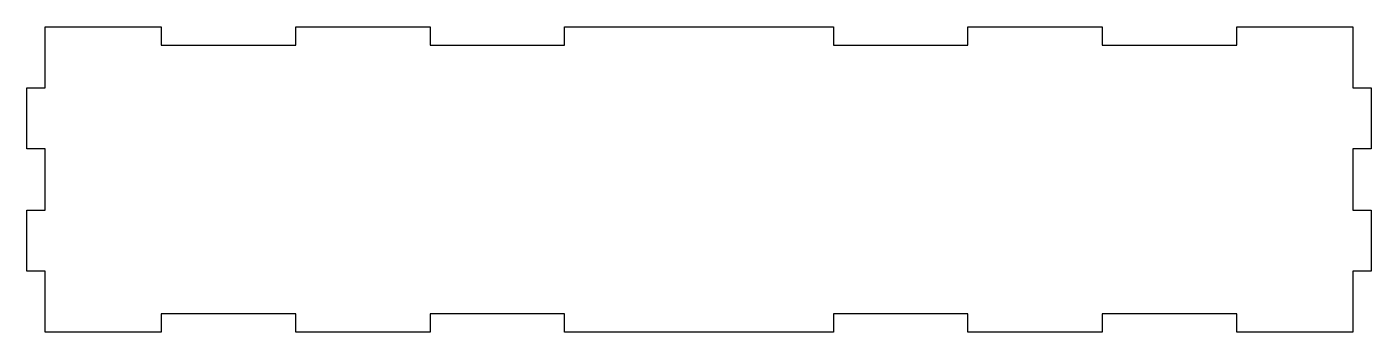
# Model space of a CAD drawing. Header units: millimetres. Extents: x 0 to 220, y -50 to 0.
import ezdxf

# ---------------------------------------------------------------- set-up
doc = ezdxf.new("R2010")
doc.units = ezdxf.units.MM
doc.layers.get('0').update_dxf_attribs({"linetype": 'CONTINUOUS'})

msp = doc.modelspace()

# ---------------------------------------------------------------- linework, layer by layer
msp.add_lwpolyline([(3, -10), (3, 0), (22, 0), (22, -3), (44, -3), (44, 0), (66, 0), (66, -3), (88, -3), (88, 0), (132, 0), (132, -3), (154, -3), (154, 0), (176, 0), (176, -3), (198, -3), (198, 0), (217, 0), (217, -10), (220, -10), (220, -20), (217, -20), (217, -30), (220, -30), (220, -40), (217, -40), (217, -50), (198, -50), (198, -47), (176, -47), (176, -50), (154, -50), (154, -47), (132, -47), (132, -50), (88, -50), (88, -47), (66, -47), (66, -50), (44, -50), (44, -47), (22, -47), (22, -50), (3, -50), (3, -40), (0, -40), (0, -30), (3, -30), (3, -20), (0, -20), (0, -10)], close=True)

doc.saveas('drawing.dxf')
